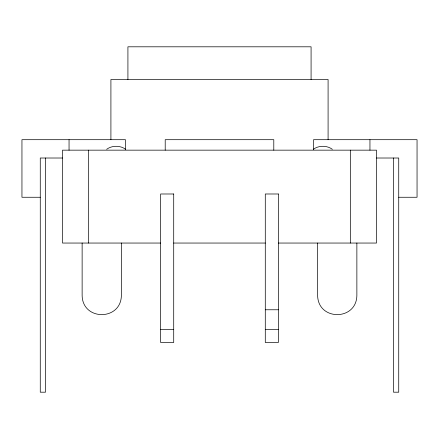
<?xml version="1.0" encoding="UTF-8"?>
<svg xmlns="http://www.w3.org/2000/svg" width="439" height="439" viewBox="0 0 439 439"><rect width="100%" height="100%" fill="white"/><g stroke="black" fill="none" stroke-linecap="round" stroke-linejoin="round"><path stroke-width="0.66" d="M106.666 149.265C112.186 145.287 120.105 145.287 125.625 149.265M313.375 149.265C318.895 145.287 326.814 145.287 332.334 149.265M62.508 158.013L40.267 158.013L40.267 392.192L45.497 392.192L45.497 158.013M376.492 158.013L398.733 158.013L398.733 392.192L393.503 392.192L393.503 158.013M40.267 197.259L21.95 197.259L21.95 139.695L125.461 139.695L125.461 149.507M398.733 197.259L417.05 197.259L417.05 139.695L313.539 139.695L313.539 149.507M160.592 243.047L62.508 243.047L62.508 150.16L376.492 150.16L376.492 243.047L278.408 243.047M173.608 243.047L265.392 243.047M265.288 309.769L278.37 309.769M160.63 329.393L173.712 329.393M265.288 329.393L278.37 329.393M369.951 139.695L369.951 150.16M356.869 243.047L356.869 295.381C356.567 321.013 317.924 321.013 317.622 295.381L317.622 243.047M350.327 150.16L350.327 243.047M328.087 139.695L328.087 79.514L110.913 79.514L110.913 139.695M311.081 79.514L311.081 46.808L127.919 46.808L127.919 79.514M273.793 150.16L273.793 139.695L165.207 139.695L165.207 150.16M121.378 243.047L121.378 295.381C121.076 321.013 82.433 321.013 82.131 295.381L82.131 243.047M88.673 150.16L88.673 243.047M69.049 139.695L69.049 150.16M173.712 193.989L160.63 193.989L160.63 342.48L173.712 342.48L173.712 193.989M278.37 193.989L265.288 193.989L265.288 342.48L278.37 342.48L278.37 193.989"/></g></svg>
